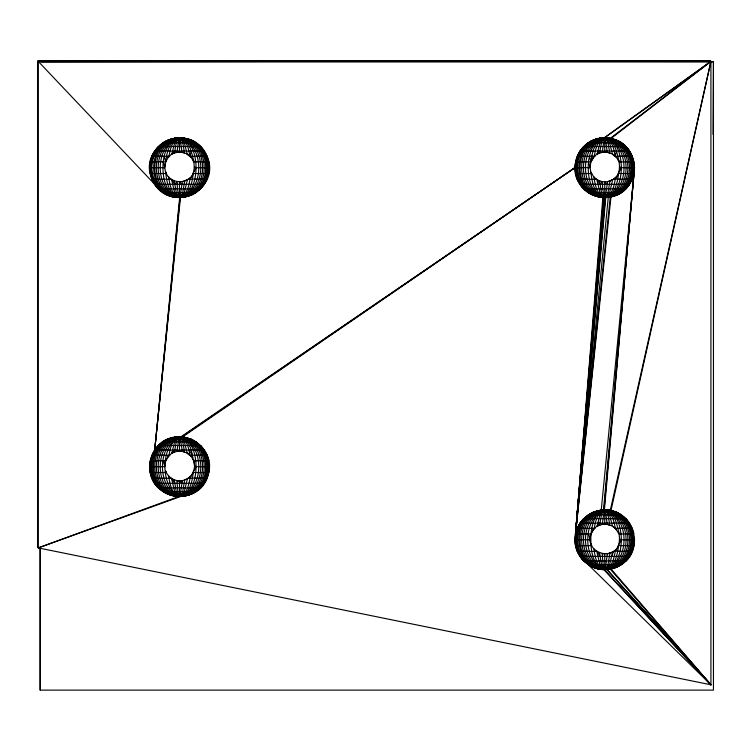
<?xml version="1.0" encoding="UTF-8"?>
<svg xmlns="http://www.w3.org/2000/svg" width="751" height="751" viewBox="0 0 751 751"><rect width="100%" height="100%" fill="white"/><g stroke="black" fill="none" stroke-linecap="round" stroke-linejoin="round"><path stroke-width="1.13" d="M40.169 548.192L40.169 690.122L713.45 690.122L713.45 61.723L38.245 61.385L38.245 547.892L710.915 684.781L710.915 61.385L38.245 61.385L154.706 184.305C173.124 213.688 221.583 189.036 207.041 156.227C190.36 117.447 131.331 147.046 154.706 184.305L204.281 184.305L207.004 179.132L188.191 179.132M178.916 496.035L177.856 491.567L176.907 480.659L179.489 480.734L179.489 496.035M179.489 437.335L179.489 451.267L176.983 451.323L178.916 437.335M179.489 138.334L179.489 152.265L176.983 152.312L178.916 138.334M604.762 510.427L604.762 524.358L602.255 524.414L604.189 510.427M604.762 138.334L604.762 152.265L602.255 152.312L604.189 138.334M713.075 134.467L713.45 61.723L40.169 61.732L710.915 61.385L610.976 510.624C640.378 517.157 638.341 565.954 608.282 569.305C591.3 571.811 574.459 557.101 574.928 539.772L608.282 197.213C642.208 193.045 638.557 137.001 604.386 137.949C581.865 137.198 566.395 165.868 579.969 184.305C586.475 194.152 598.791 198.996 610.281 197.025C641.495 192.049 642.143 144.154 610.976 138.531L710.915 61.385L610.281 510.427C594.717 507.366 578.317 518.265 575.557 533.933M176.25 138.334C167.379 142.399 164.413 152.951 163.183 161.84C167.417 173.5 164.619 189.627 176.738 197.025M601.513 138.334C592.652 142.399 589.685 152.951 588.455 161.84C592.689 173.5 589.892 189.627 602.011 197.025M602.011 510.427C593.919 515.102 592.051 525.456 590.934 533.97C590.568 546.052 590.784 561.748 602.011 569.127M607.512 197.025C615.764 192.218 617.604 181.582 618.627 172.861L618.251 173.519L634.013 173.519C635.759 163.849 632.727 153.561 625.827 146.52L583.696 146.52C572.281 157.701 572.281 177.658 583.696 188.839L625.827 188.839L629.526 184.305L632.276 179.132L633.966 173.519L604.386 510.042C567.08 511.055 572.027 576.411 610.281 569.127L710.915 684.781L588.258 564.658L621.265 564.658C646.113 549.976 632.52 508.155 604.386 510.042M182.24 197.025C190.491 192.218 192.331 181.582 193.354 172.861M182.24 496.035C190.491 491.22 192.331 480.584 193.354 471.863M607.512 569.127C615.764 564.311 617.604 553.675 618.627 544.954M163.183 161.84C162.244 174.279 163.953 190.594 176.25 197.025M176.25 437.335C157.87 449.333 157.87 484.029 176.25 496.035M603.626 138.334L601.513 142.803L599.908 151.054L593.534 157.381L590.934 161.878L588.455 161.84C587.517 174.279 589.225 190.594 601.513 197.025M601.513 510.427C583.142 522.424 583.142 557.12 601.513 569.127M181.188 197.025L184.314 192.556L187.412 179.78L182.324 181.733L180.062 197.025M193.326 472.52L191.186 475.618L187.206 478.96L182.324 480.734L180.062 496.035M619.838 539.772L634.595 539.772C634.388 547.629 631.3 555.28 625.827 560.931L583.696 560.931C576.796 553.9 573.764 543.611 575.501 533.933L602.875 197.344M606.451 197.025L609.587 192.556L612.685 179.78L607.597 181.733L605.334 197.025M603.626 510.427L601.513 514.895L599.908 523.147L593.534 529.474L590.924 533.933L575.501 533.933L603.504 197.382M615.341 195.326L610.976 196.828L575.501 533.933L603.982 197.4M603.982 137.959L710.915 61.385L610.281 138.334C568.535 130.965 568.535 204.394 610.281 197.025L575.501 533.933L604.386 197.41M605.766 197.391L575.501 533.933L604.949 197.419M575.501 533.933L605.334 197.41M603.982 510.051L634.013 173.519L601.232 510.248L594.661 512.126M603.504 510.07L634.013 173.519M181.723 496.035C187.421 492.027 188.745 484.517 190.069 478.134C192.951 472.811 196.236 467.075 193.767 460.851L208.75 460.851L207.004 455.237L204.253 450.056L200.555 445.521L158.423 445.521C147.008 456.702 147.008 476.66 158.423 487.84L200.555 487.84C234.331 446.995 163.277 411.811 150.238 460.851C142.981 503.658 208.346 509.901 209.266 466.681M179.677 197.419L154.706 450.056L204.281 450.056M180.062 197.41L154.706 450.056L180.493 197.391M174.41 153.251L176.25 142.803L178.353 138.334M174.41 452.262L176.25 441.804L178.353 437.335M599.673 153.251L599.908 151.054M599.673 525.343L599.908 523.147M606.461 569.127L609.587 564.658L612.685 551.872L609.972 552.961L608 564.658L605.897 569.127M168.834 156.903C170.073 150.303 171.406 142.502 177.255 138.334M181.723 197.025C187.825 192.594 189.139 184.352 190.275 177.386M168.834 455.913C170.073 449.305 171.406 441.504 177.255 437.335M190.069 478.134L190.275 476.387M594.107 156.903C595.346 150.303 596.679 142.502 602.527 138.334M606.996 197.025C613.098 192.594 614.412 184.352 615.548 177.386M594.107 528.995C595.346 522.396 596.679 514.595 602.527 510.427M606.996 569.127C613.098 564.686 614.412 556.453 615.548 549.479M164.131 156.227L165.689 161.84L164.76 166.994C166.628 156.997 166.957 144.154 176.738 138.334M602.011 138.334C592.239 144.154 591.872 156.987 590.033 166.994M176.738 496.035C161.08 482.959 160.911 450.337 176.738 437.335M171.735 154.462L174.664 142.803L177.799 138.334M171.735 453.473L174.664 441.804L177.799 437.335M597.007 154.462L599.936 142.803L603.062 138.334M597.007 526.564L599.936 514.895L603.062 510.427M590.924 533.933C584.175 550.971 611.042 562.17 618.599 545.611M190.069 179.132C195.485 172.232 194.725 164.056 192.519 156.227C190.97 149.552 188.717 141.808 182.24 138.334M174.636 450.056C170.608 454.946 164.422 458.767 164.76 466.005L163.183 460.851M615.341 179.132C620.758 172.232 619.997 164.056 617.791 156.227C616.242 149.552 613.989 141.808 607.512 138.334M615.341 551.225C620.758 544.334 619.997 536.148 617.791 528.319C616.242 521.645 613.989 513.909 607.512 510.427M193.767 460.851L194.565 466.681L209.322 466.681M191.214 151.054L189.815 156.227L207.041 156.227L208.694 161.84L209.266 167.68L208.694 173.519L192.979 173.519M616.487 151.054L615.088 156.227L632.314 156.227M611.981 556.397L613.464 551.225L632.314 551.225M207.004 156.227L204.253 151.054L200.555 146.52L158.423 146.52C147.008 157.701 147.008 177.658 158.423 188.839L200.555 188.839L204.253 184.305L198.621 190.425M605.334 569.127L607.334 553.825L609.972 552.961M200.555 487.84C211.36 476.256 211.36 457.115 200.555 445.521M605.334 510.427L607.259 524.358L612.478 526.132L615.341 528.319L619.059 533.97L634.013 533.933L632.276 528.319L629.526 523.147L625.827 518.612L583.696 518.612C572.891 530.206 572.891 549.338 583.696 560.931M625.827 560.931C636.632 549.338 636.632 530.206 625.827 518.612M193.786 172.11L196.114 167.68C195.786 156.959 193.345 143.535 182.737 138.334M193.786 471.121L196.114 466.681C195.786 455.96 193.345 442.536 182.737 437.335M619.059 172.11L621.387 167.68C621.058 156.959 618.617 143.535 608 138.334M619.059 544.212L621.387 539.772C621.058 529.051 618.617 515.627 608 510.427M583.696 518.612L579.997 523.147L577.247 528.319L594.914 528.319M165.671 161.878L168.262 157.381L174.636 151.054M165.671 460.889L168.262 456.383L166.459 455.237M180.625 197.025L182.737 192.556L184.699 180.869L187.412 179.78M180.625 496.035L182.737 491.567L184.699 479.87L187.412 478.791L184.314 491.567L181.188 496.035M605.897 197.025L608 192.556L609.972 180.869L612.685 179.78L607.597 181.733L602.396 181.733L597.514 179.958L593.534 176.616L590.934 172.11M193.326 173.519C187.928 185.206 168.984 184.108 165.558 171.519M618.599 173.519L616.458 176.616L612.478 179.958M198.621 489.436L203.896 483.306M580.363 523.147L585.63 517.026M623.893 562.527L629.16 556.397M154.725 151.054L160.357 144.934M154.725 450.056L160.357 443.935M585.63 144.934L579.997 151.054L629.554 151.054L623.893 144.934M623.893 190.425L629.526 184.305L579.969 184.305L585.63 190.425M192.519 156.227L191.186 157.381L193.786 161.878L208.75 161.84M617.791 156.227L616.458 157.381L619.059 161.878L634.013 161.84M154.725 184.305L163.183 192.556L168.205 195.326L190.773 195.326C213.481 185.647 213.481 149.721 190.773 140.033L168.205 140.033C148.388 147.844 144.051 176.907 160.357 190.425M154.725 483.306L163.183 491.567L168.205 494.327L190.773 494.327C213.481 484.648 213.481 448.722 190.773 439.035L168.205 439.035C148.388 446.854 144.051 475.909 160.357 489.436M616.045 195.326C638.754 185.638 638.754 149.721 616.045 140.033L593.478 140.033C569.878 149.045 569.878 186.323 593.478 195.326L616.045 195.326C639.645 186.323 639.645 149.045 616.045 140.033M629.16 523.147L625.517 518.612L621.068 514.895L616.045 512.126L593.478 512.126C570.769 521.814 570.769 557.74 593.478 567.418L616.045 567.418L621.265 564.658M200.245 487.84L195.795 491.567L190.773 494.327M584.006 518.612L588.455 514.895L593.478 512.126M603.757 569.483L710.915 684.781L610.976 568.92C616.505 567.756 621.471 564.846 625.517 560.931M604.386 137.949L710.915 61.385M182.305 437.091L574.928 167.68L590.155 167.68M181.376 437.026L574.928 167.68L180.747 436.988M185.009 138.334C143.263 130.965 143.263 204.394 185.009 197.025M189.59 195.326C211.078 185.225 211.078 150.134 189.59 140.033M189.59 494.327C213.322 483.494 210.167 442.602 184.042 437.242M184.042 197.119C214.232 192.416 214.232 142.943 184.042 138.24M163.183 441.804L173.274 437.533C145.225 443.954 145.225 489.408 173.274 495.838L163.183 491.567M184.042 496.12C213.415 491.473 214.542 444.057 185.704 437.533L190.444 439.035L195.401 441.804M188.961 195.87L195.401 192.556M614.234 195.87L620.673 192.556M188.961 494.871L195.401 491.567M588.85 514.895L595.29 511.581M190.773 195.326C210.59 187.515 214.927 158.452 198.621 144.934M182.737 197.025C193.345 191.824 195.786 178.4 196.114 167.68L194.687 166.994M608 197.025C618.617 191.824 621.058 178.4 621.387 167.68L619.96 166.994M182.737 496.035C193.345 490.825 195.786 477.411 196.114 466.681L194.687 466.005M608 569.127C618.617 563.917 621.058 550.492 621.387 539.772L619.96 539.096M163.183 142.803L170.017 139.489M588.455 142.803L595.29 139.489M621.068 564.658L614.234 567.963M175.79 138.334C155.044 148.895 155.044 186.464 175.79 197.025M183.197 197.025C203.943 186.464 203.943 148.895 183.197 138.334M601.053 138.334C580.307 148.895 580.307 186.464 601.053 197.025M608.46 197.025C629.207 186.464 629.207 148.895 608.46 138.334M175.79 437.335C155.044 447.896 155.044 485.465 175.79 496.035M183.197 496.035C203.943 485.465 203.943 447.896 183.197 437.335M601.053 510.427C580.307 520.987 580.307 558.556 601.053 569.127M608.46 569.127C629.207 558.556 629.207 520.987 608.46 510.427M175.358 138.334C152.472 147.609 152.472 187.75 175.358 197.025M183.619 197.025C206.506 187.75 206.506 147.609 183.619 138.334M600.631 138.334C577.744 147.609 577.744 187.75 600.631 197.025M608.892 197.025C631.779 187.75 631.779 147.609 608.892 138.334M175.358 437.335C152.472 446.61 152.472 486.761 175.358 496.035M183.619 496.035C206.506 486.761 206.506 446.61 183.619 437.335M600.631 510.427C577.744 519.701 577.744 559.852 600.631 569.127M608.892 569.127C631.779 559.852 631.779 519.701 608.892 510.427M174.974 138.334C150.172 146.473 150.172 188.886 174.974 197.025M184.004 197.025C208.806 188.886 208.806 146.473 184.004 138.334M600.246 138.334C575.444 146.473 575.444 188.886 600.246 197.025M609.277 197.025C634.079 188.886 634.079 146.473 609.277 138.334M174.974 437.335C150.172 445.484 150.172 487.887 174.974 496.035M184.004 496.035C208.806 487.887 208.806 445.484 184.004 437.335M600.246 510.427C575.444 518.565 575.444 560.978 600.246 569.127M609.277 569.127C634.079 560.978 634.079 518.565 609.277 510.427M174.636 138.334C148.154 145.506 148.154 189.853 174.636 197.025M184.342 197.025C210.834 189.853 210.834 145.506 184.342 138.334M599.908 138.334C573.417 145.506 573.417 189.853 599.908 197.025M609.615 197.025C636.106 189.853 636.106 145.506 609.615 138.334M170.017 438.49C144.943 446.657 144.943 486.714 170.017 494.871M174.636 437.335C148.154 444.508 148.154 488.854 174.636 496.035M179.114 496.42L38.245 547.892L181.038 496.364M184.342 496.035C210.834 488.854 210.834 444.508 184.342 437.335M599.908 510.427C573.417 517.599 573.417 561.945 599.908 569.127M609.615 569.127C636.106 561.945 636.106 517.599 609.615 510.427M172.242 154.039C177.827 151.064 185.309 151.561 189.815 156.227C188.923 149.787 187.346 142.333 181.723 138.334M597.514 154.039C603.729 150.613 611.793 152.031 616.458 157.381L612.44 154.03L609.587 142.803L606.451 138.334M602.396 152.265L607.597 152.265M180.062 437.335L182.324 451.267L176.983 451.323L182.324 451.267L187.206 453.041L189.815 455.237L207.041 455.237M172.242 453.041L177.133 451.267M597.514 526.132L602.396 524.358L607.597 524.358M169.388 140.033L174.945 138.24M594.661 140.033L600.209 138.24M185.704 196.828L190.444 195.326M610.976 196.828L615.717 195.326M185.704 495.838L190.444 494.327M593.806 512.126L598.547 510.624C570.497 517.045 570.497 562.499 598.547 568.92L593.806 567.418L588.85 564.658M610.976 568.92C638.557 563.569 640.847 520.161 614.234 511.581M190.069 195.326L183.019 197.213M168.909 439.035L174.945 437.242M190.069 494.327L183.019 496.214M615.341 567.418L609.314 569.211M609.305 197.119C638.003 191.439 638.003 143.92 609.305 138.24M599.617 510.427L600.209 510.333M174.345 138.334L175.969 138.146M599.617 138.334L601.241 138.146M175.969 437.157C146.436 441.532 145.769 490.45 174.945 496.12M608.282 569.305C637.815 564.921 638.481 516.012 609.314 510.333M176.983 152.312L182.324 152.265M41.277 61.723L710.23 60.878L710.23 61.723L710.23 60.878L37.55 60.878L37.55 547.385M162.986 142.803L195.992 142.803M588.258 142.803L621.265 142.803M154.706 151.054L204.281 151.054L195.795 142.803L190.773 140.033M151.937 156.227L169.642 156.227M577.209 156.227L594.914 156.227M150.238 161.84L165.689 161.84M575.501 161.84L588.455 161.84M149.656 167.68L164.882 167.68M194.565 167.68L209.322 167.68M619.838 167.68L634.595 167.68M150.238 173.519L166.478 173.519L165.671 172.11M575.501 173.519L591.75 173.519M151.937 179.132L171.491 179.329L174.664 192.556L177.799 197.025M577.209 179.132L596.763 179.329L599.936 192.556L603.062 197.025M613.464 179.132L632.314 179.132M162.986 192.556L195.992 192.556M588.258 192.556L621.265 192.556M173.969 437.335L185.009 437.335M162.986 441.804L195.992 441.804M151.937 455.237L169.642 455.237M150.238 460.851L165.652 460.851M149.656 466.681L164.882 466.681M150.238 472.52L166.478 472.52L165.671 471.121C168.224 477.739 175.312 481.832 182.324 480.734L176.907 480.659M192.979 472.52L208.75 472.52M151.937 478.134L171.491 478.331L174.664 491.567L177.799 496.035M188.191 478.134L207.041 478.134M154.706 483.306L204.281 483.306M162.986 491.567L195.992 491.567M173.969 496.035L185.009 496.035M588.258 514.895L621.265 514.895M579.969 523.147L629.554 523.147M632.314 528.319L615.341 528.319C614.018 521.945 612.694 514.426 606.996 510.427M574.928 539.772L590.155 539.772M575.501 545.611L591.75 545.611M618.251 545.611L634.013 545.611M577.209 551.225L596.763 551.422L599.936 564.658L603.062 569.127M579.969 556.397L629.554 556.397M608.282 138.146L615.341 140.033M183.019 138.146L190.069 140.033M593.478 195.326C568.563 184.99 571.783 143.845 598.547 138.531C569.211 145.093 571.089 193.796 601.241 197.213M169.388 195.326L175.969 197.213M183.019 437.157L190.069 439.035M608.282 510.248L615.341 512.126M175.969 496.214L168.909 494.327M594.661 567.418L601.232 569.305M599.617 197.025L600.209 197.119M174.345 197.025L174.945 197.119M599.617 569.127L600.209 569.211M610.976 138.531L615.717 140.033L620.673 142.803M588.85 192.556L593.806 195.326L598.547 196.828M185.704 138.531L190.444 140.033L195.401 142.803M610.976 510.624L621.068 514.895M607.259 524.358L609.821 525.165L608 514.895L605.897 510.427M181.995 451.267L184.558 452.083L182.737 441.804L180.625 437.335M181.188 437.335L184.314 441.804L187.177 453.031L191.186 456.383L193.786 460.889M614.234 139.489L615.717 140.033M593.806 195.326L595.29 195.87M188.961 139.489L190.444 140.033M187.177 154.03L191.186 157.381L187.206 154.039L184.314 142.803L181.188 138.334M170.017 195.87L163.183 192.556M593.806 567.418L595.29 567.963M188.961 438.49L190.444 439.035M618.448 160.827L621.068 161.84M193.176 160.827L195.795 161.84M618.448 532.928L621.068 533.933M195.795 460.851L193.176 459.837C192.04 451.633 190.012 441.795 182.24 437.335M593.478 567.418L588.455 564.658L584.006 560.931L580.363 556.397M190.773 439.035L195.795 441.804L200.245 445.521L203.896 450.056M591.732 156.227L593.534 157.381L590.924 161.991L589.404 156.227M166.459 156.227L168.262 157.381M591.732 528.319L593.534 529.474L590.934 533.97L590.033 539.096L588.455 533.933M606.996 138.334C612.619 142.333 614.196 149.787 615.088 156.227L612.44 154.03M602.527 197.025C596.322 192.481 595.027 184.061 593.928 176.945M177.255 197.025C171.05 192.481 169.754 184.061 168.656 176.945L168.262 176.616M602.527 569.127C596.322 564.574 595.027 556.153 593.928 549.037L593.534 548.709M181.723 437.335C187.346 441.335 188.923 448.788 189.815 455.237M177.255 496.035C171.05 491.483 169.754 483.062 168.656 475.946M616.458 529.474L612.478 526.132L609.587 514.895L606.461 510.427M187.206 453.041L191.186 456.383L192.519 455.237L189.008 450.056M623.893 517.026L625.517 518.612M584.006 560.931L585.63 562.527M198.621 443.935L200.245 445.521M607.202 184.305L604.762 181.733L604.762 197.025M181.93 184.305L179.489 181.733L179.489 197.025M179.489 480.734L181.93 483.306M604.189 569.502L710.915 684.781L607.061 569.408M606.648 569.436L710.915 684.781M605.897 138.334L608 142.803L609.821 153.073L607.259 152.265L605.334 138.334M603.626 197.025L601.513 192.556L599.533 180.691M603.626 569.127L601.513 564.658L599.533 552.783M180.625 138.334L182.737 142.803L184.558 153.073L181.995 152.265L180.062 138.334M178.353 197.025L176.25 192.556L174.26 180.691M178.353 496.035L176.25 491.567L174.26 479.692M597.514 179.958L599.908 184.305L602.396 181.733L602.687 188.839L604.189 197.025M597.514 552.051L599.908 556.397M172.242 179.958L174.636 184.305L177.123 181.733L177.414 188.839L178.916 197.025M172.242 478.96L174.636 483.306M604.189 569.127L603.128 564.658L602.18 553.75L604.762 553.825L604.762 569.127M590.83 543.611L590.934 544.212M40.169 690.028L40.169 547.92M152.378 161.84C149.477 176.532 158.348 193.12 173.274 196.828C144.032 191.214 144.032 144.145 173.274 138.531C162.432 141.272 154.368 151.007 152.378 161.84"/></g></svg>
